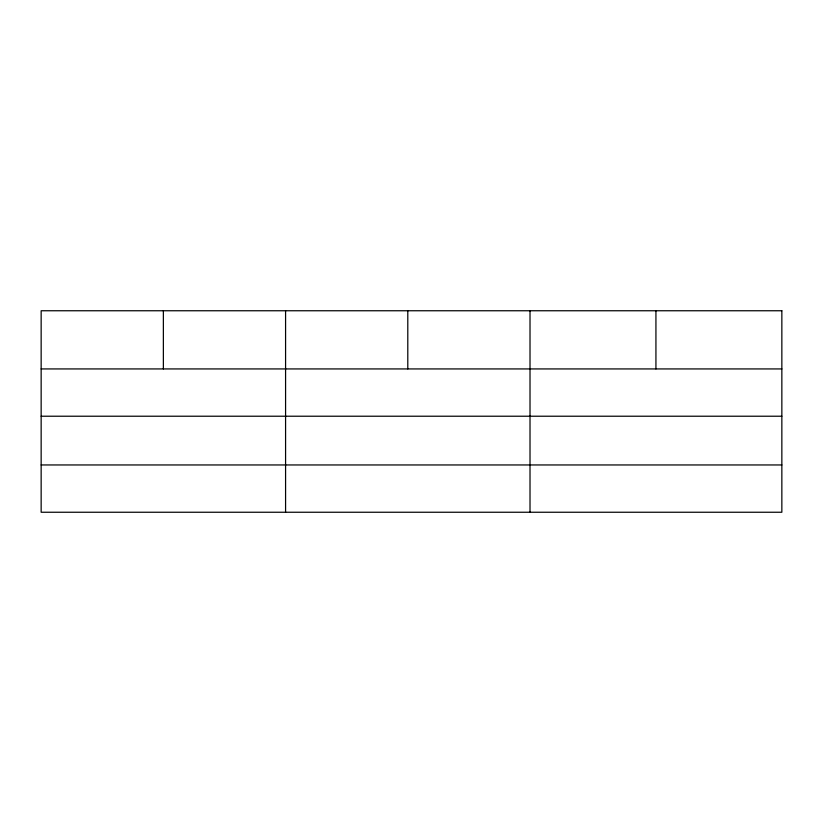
<?xml version="1.0" encoding="UTF-8"?>
<svg xmlns="http://www.w3.org/2000/svg" width="823" height="823" viewBox="0 0 823 823"><rect width="100%" height="100%" fill="white"/><g stroke="black" fill="none" stroke-linecap="round" stroke-linejoin="round"><path stroke-width="1.23" d="M41.15 368.93L781.85 368.93M41.15 416.222L781.85 416.222M41.15 464.954L781.85 464.954M655.931 310.755L655.931 368.93M530.012 310.755L530.012 512.245M407.796 310.755L407.796 368.93M285.581 310.755L285.581 512.245M163.366 310.755L163.366 368.93M781.85 310.755L41.15 310.755L41.15 512.245L781.85 512.245L781.85 310.755"/></g></svg>
